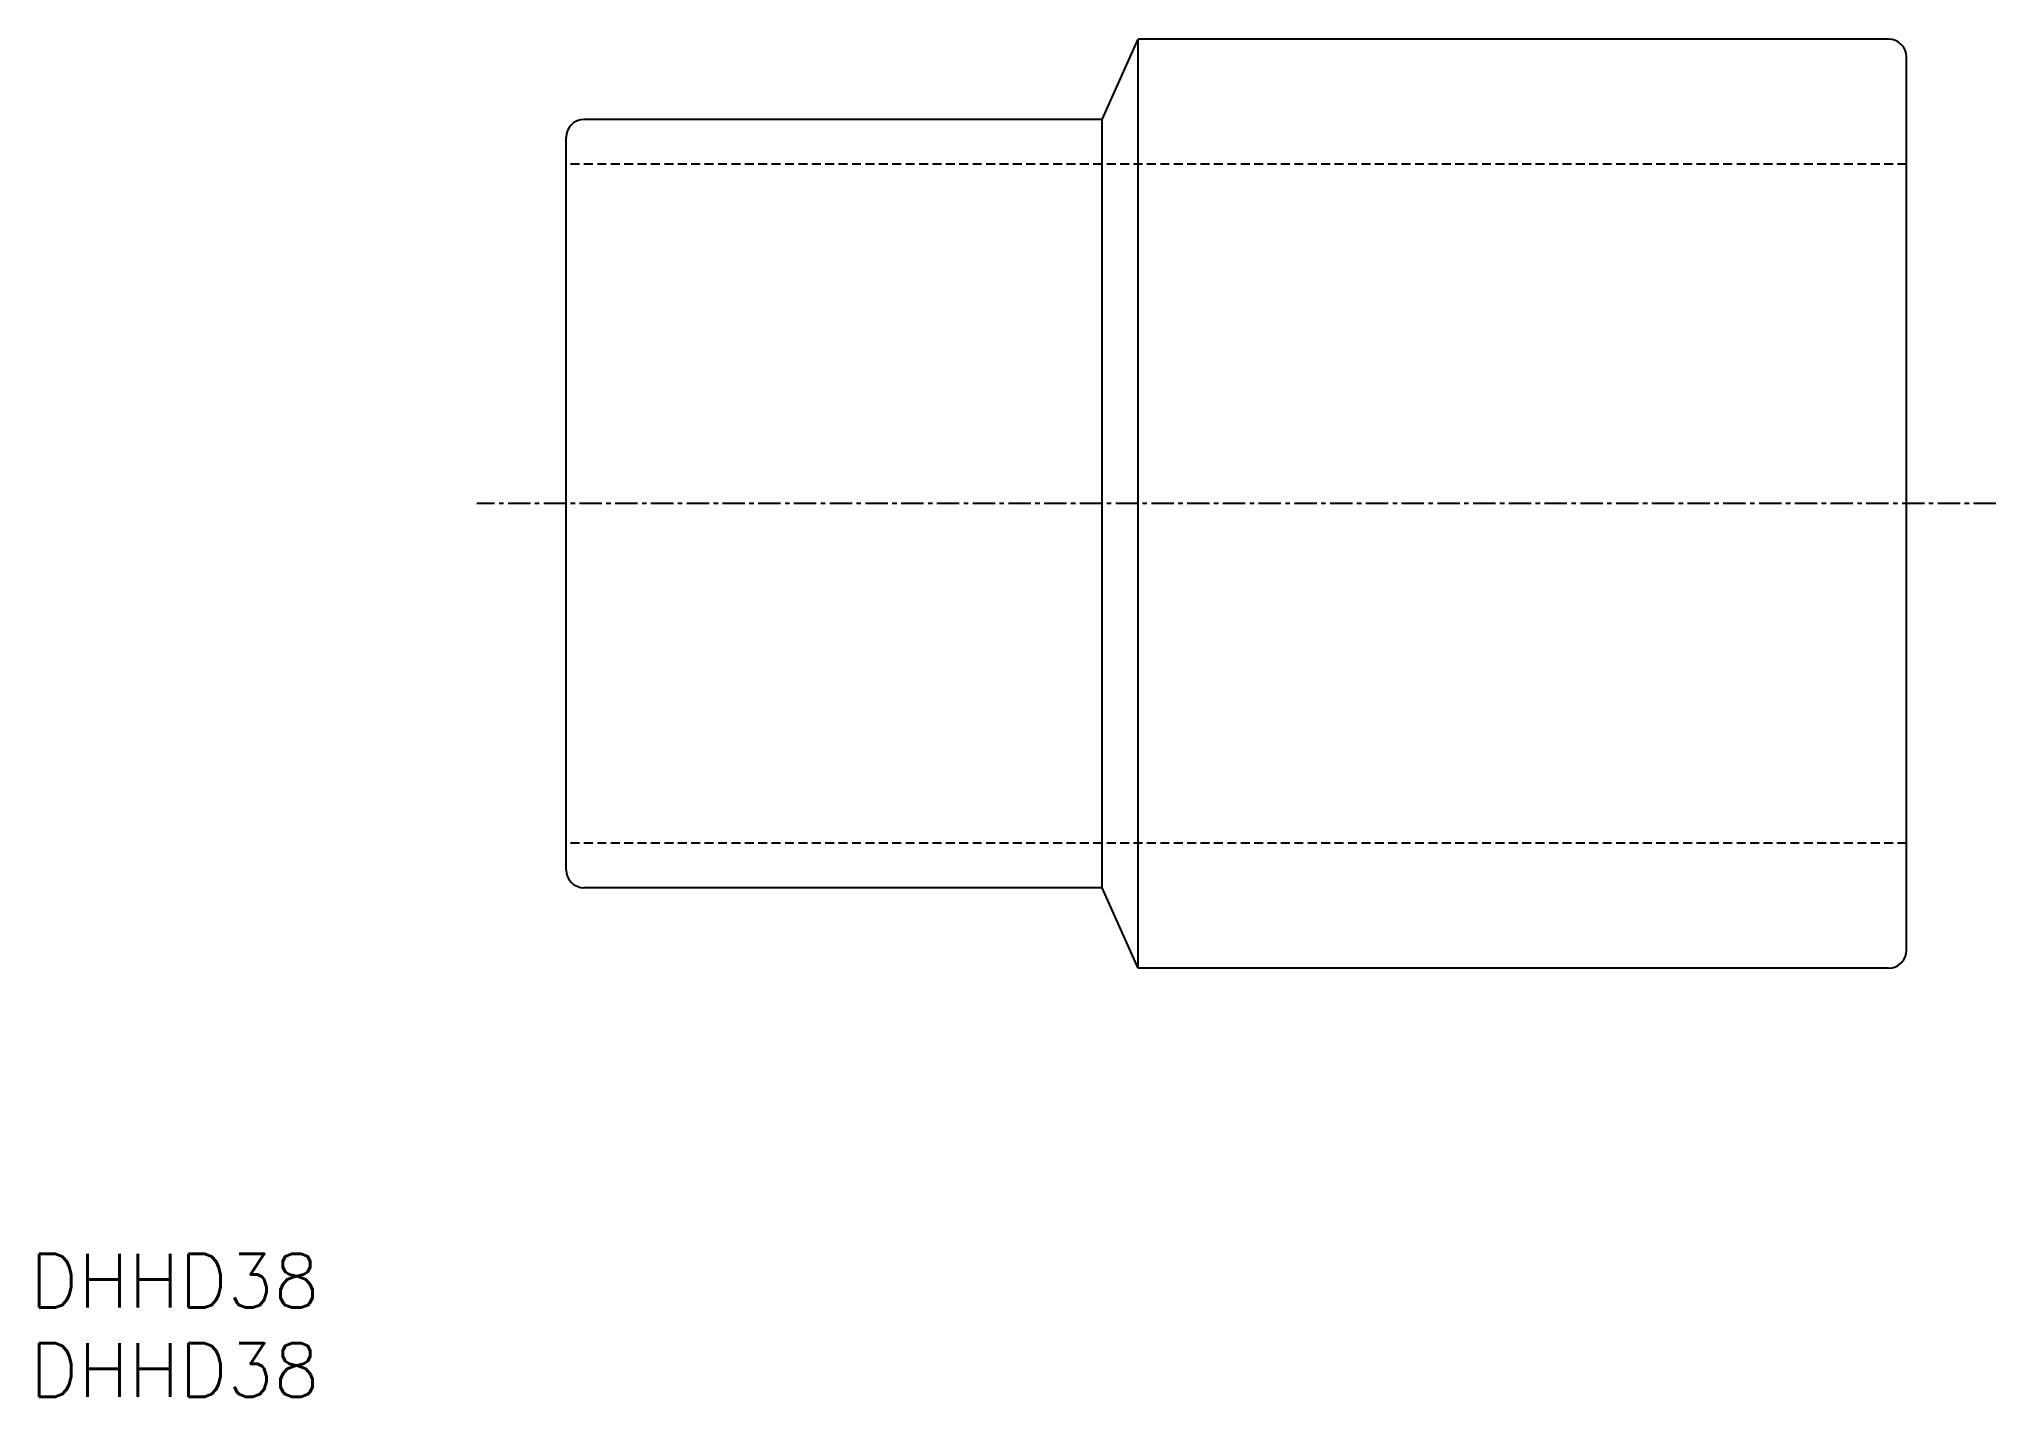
# Model space of a CAD drawing. Extents: x 1 to 110, y 0 to 76.
import ezdxf

# ---------------------------------------------------------------- set-up
doc = ezdxf.new("R2010")
doc.units = 0
doc.linetypes.add('CENTER', pattern=[2, 1.25, -0.25, 0.25, -0.25])
doc.linetypes.add('DASHED', pattern=[0.75, 0.5, -0.25])
doc.layers.get('0').update_dxf_attribs({"linetype": 'CONTINUOUS'})
doc.layers.add('CENTER', color=1, linetype='CENTER')
doc.styles.get("Standard").update_dxf_attribs({"font": 'txt.shx'})

# ---------------------------------------------------------------- blocks, each defined once
blk = doc.blocks.new('*U5')
at = {"color": 7, "linetype": 'CONTINUOUS'}
blk.add_text('DHHD38', height=3, dxfattribs=at).set_placement((0, 0))
blk = doc.blocks.new('*U6')
at = {"color": 7, "linetype": 'CONTINUOUS'}
blk.add_text('DHHD38', height=3, dxfattribs=at).set_placement((0, 5))

msp = doc.modelspace()

# ---------------------------------------------------------------- linework, layer by layer
at = {"color": 7, "linetype": 'CONTINUOUS'}
for p, q in [((60, 71.5), (62, 76)), ((104, 76), (62, 76)), ((62, 24), (62, 76)), ((105, 25), (105, 75)), ((60, 71.5), (31, 71.5)), ((60, 28.5), (60, 71.5)), ((30, 29.5), (30, 70.5)), ((60, 28.5), (31, 28.5)), ((62, 24), (60, 28.5)), ((104, 24), (62, 24))]:
    msp.add_line(p, q, dxfattribs=at)
at = {"color": 3, "linetype": 'DASHED'}
for p, q in [((105, 69), (30, 69)), ((105, 31), (30, 31))]:
    msp.add_line(p, q, dxfattribs=at)
at = {"color": 7, "linetype": 'CONTINUOUS'}
for centre, start, end in [((104, 75), 0, 90), ((31, 70.5), 90, 180), ((31, 29.5), 180, 270), ((104, 25), 270, 0)]:
    msp.add_arc(centre, 1, start, end, dxfattribs=at)
at = {"layer": 'CENTER', "color": 1, "linetype": 'CENTER'}
msp.add_line((110, 50), (25, 50), dxfattribs=at)

# ---------------------------------------------------------------- block references
at = {"color": 7, "linetype": 'CONTINUOUS'}
for name in ['*U6', '*U5']:
    msp.add_blockref(name, (0, 0), dxfattribs=at)

doc.saveas('drawing.dxf')
